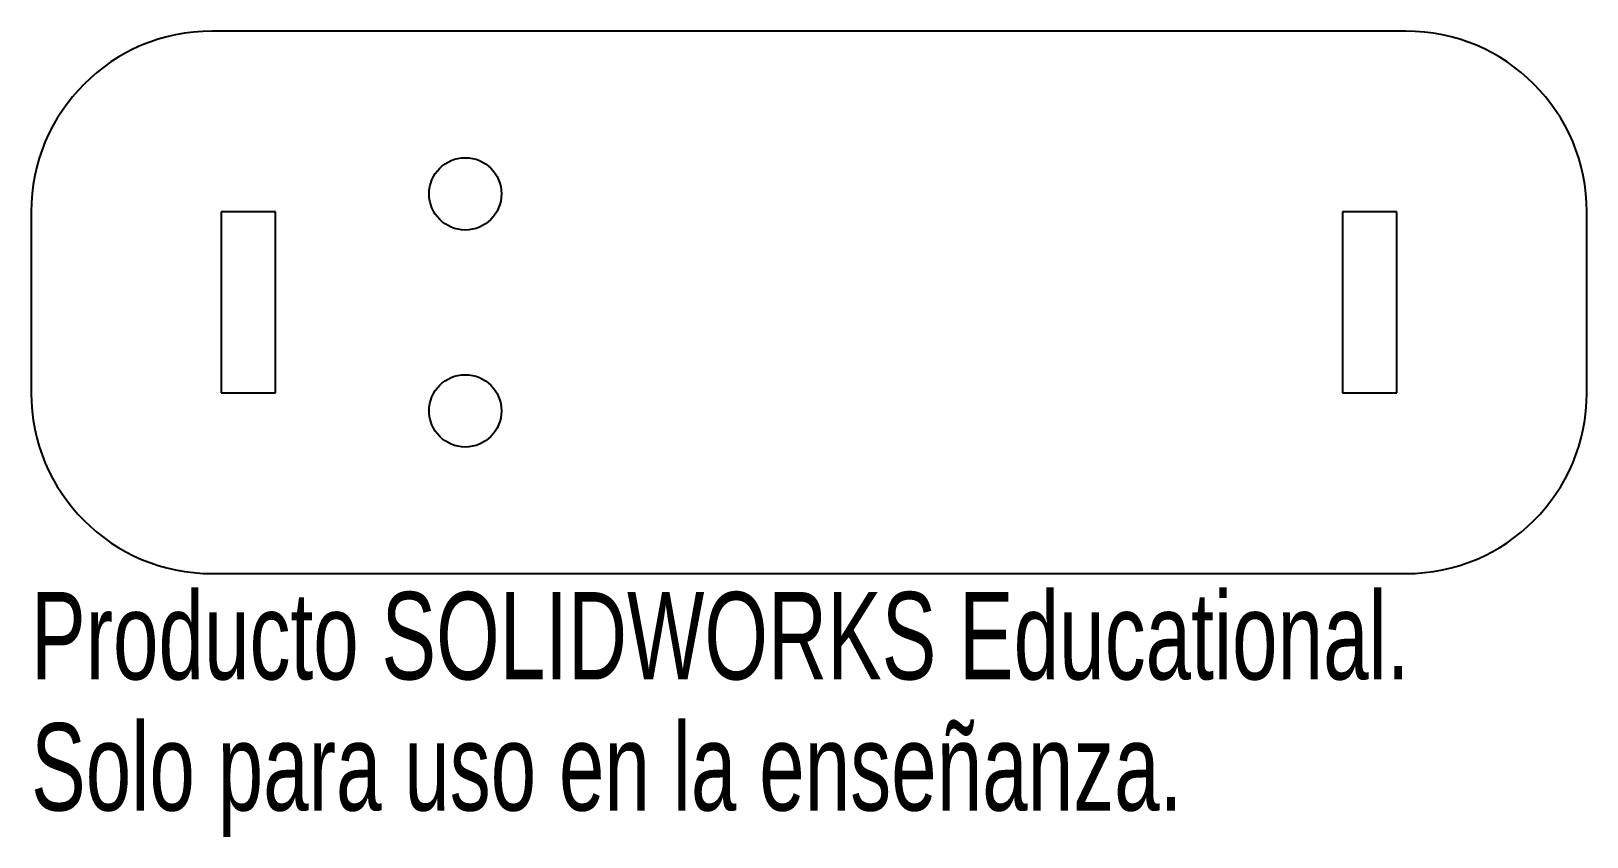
# Model space of a CAD drawing. Header units: millimetres. Extents: x -43 to 43, y -29.6 to 15.
import ezdxf

# ---------------------------------------------------------------- set-up
doc = ezdxf.new("R2010")
doc.units = ezdxf.units.MM
doc.styles.add('SLDTEXTSTYLE0', font='TXT', dxfattribs={"width": 0.7})

msp = doc.modelspace()

# ---------------------------------------------------------------- linework, layer by layer
at = {"color": 7, "linetype": 'Continuous', "lineweight": 25}
for p, q in [((33, 15), (-33, 15)), ((-43, 5), (-43, -5)), ((-29.5, 5), (-32.5, 5)), ((-32.5, 5), (-32.5, -5)), ((-29.5, -5), (-29.5, 5)), ((32.5, 5), (29.5, 5)), ((29.5, 5), (29.5, -5)), ((32.5, -5), (32.5, 5)), ((43, -5), (43, 5)), ((-32.5, -5), (-29.5, -5)), ((29.5, -5), (32.5, -5)), ((-33, -15), (33, -15))]:
    msp.add_line(p, q, dxfattribs=at)
for centre in [(-19, 6), (-19, -6)]:
    msp.add_circle(centre, 2, dxfattribs=at)
for centre, start, end in [((-33, 5), 90, 180), ((33, 5), 0, 90), ((-33, -5), 180, 270), ((33, -5), 270, 0)]:
    msp.add_arc(centre, 10, start, end, dxfattribs=at)

# ---------------------------------------------------------------- texts
at = {"color": 7, "linetype": 'Continuous', "char_height": 4.83362, "attachment_point": 1, "style": 'SLDTEXTSTYLE0'}
for s, insert in [('Producto SOLIDWORKS Educational.', (-43, -16.02)), ('Solo para uso en la enseñanza.', (-43, -23.27))]:
    msp.add_mtext(s, dxfattribs=dict(at, insert=insert))

doc.saveas('drawing.dxf')
